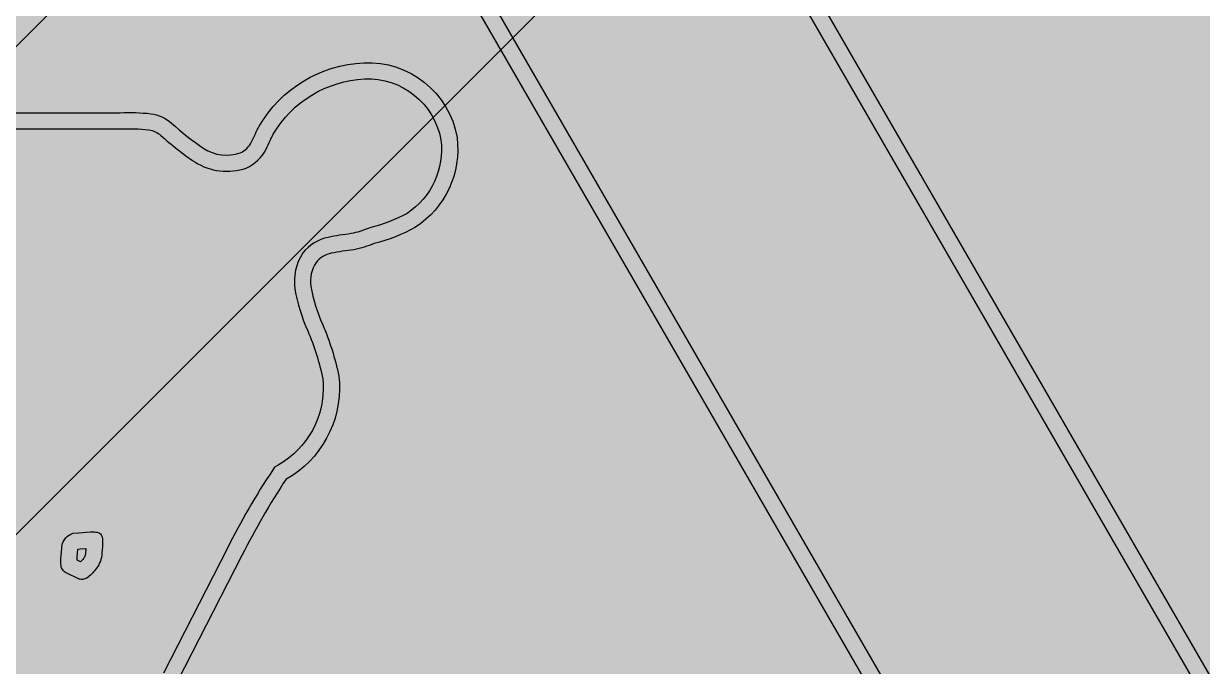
# Model space of a CAD drawing. Extents: x 3212 to 5812, y 90 to 1290.
# Drawn here: x 3803.7 to 4166, y 563.9 to 761.5 of the extents above; entities that cross this region are included whole.
import ezdxf

# ---------------------------------------------------------------- set-up
doc = ezdxf.new("R2010")
doc.units = 0
doc.header["$MEASUREMENT"] = 0

msp = doc.modelspace()

# ---------------------------------------------------------------- hatches: boundary and pattern name
at = {"true_color": 0x000000}
h = msp.add_hatch(color=18, dxfattribs=at)
h.paths.add_polyline_path([(3211.85, 89.9548), (3211.85, 1289.95), (4411.85, 1289.95), (4411.85, 89.9548)])
h.paths.add_polyline_path([(4306.85, 1259.95), (3241.85, 194.955), (3241.85, 1259.95)], flags=16)
h.paths.add_polyline_path([(3316.85, 119.955), (4381.85, 1184.95), (4381.85, 119.955)], flags=16)
h = msp.add_hatch(color=30)
h.paths.add_polyline_path([(4306.85, 1259.95), (3241.85, 194.955), (3241.85, 1259.95)])
edge = h.paths.add_edge_path(flags=16)
edge.add_line((3861.66, 1092.03), (4301.08, 330.9380000000001))
edge.add_arc((4272.390070055954, 314.4108067307924), 33.10982025852735, -89.9482069158019, 29.944632088824676, ccw=False)
edge.add_line((4272.42, 281.301), (3393.59, 281.304))
edge.add_arc((3393.619084765111, 314.4133187313515), 33.10933150605407, 150.0539060909309, 269.9496687360473, ccw=False)
edge.add_line((3364.93, 330.941), (3804.35, 1092.03))
edge.add_arc((3833.005, 1075.452231141558), 33.10485531344214, 30.050656878707116, 149.9493431212933, ccw=False)
edge = h.paths.add_edge_path(flags=0)
edge.add_line((4138.2, 377.991), (3527.81, 377.991))
edge.add_arc((3527.824019599777, 394.6942477401267), 16.70325362368744, 150.0588987444102, 269.95190972908085, ccw=False)
edge.add_line((3513.35, 403.031), (3818.55, 931.6519999999998))
edge.add_arc((3833.01, 923.2850410408057), 16.7062144791943, 30.054870356942274, 149.9451296430586, ccw=False)
edge.add_line((3847.47, 931.6519999999999), (4152.66, 403.032))
edge.add_arc((4138.186017156943, 394.6945594589117), 16.70356531155185, -89.95203670765142, 29.943210004038008, ccw=False)
edge = h.paths.add_edge_path(flags=0)
edge.add_arc((3908.450410050139, 722.9208182886517), 28.69244865817276, -56.898599616660476, 7.145788074728614, ccw=False)
edge.add_arc((3898.500566740102, 745.3331794605606), 53.04515751469505, 284.17444708934516, 298.87982113655573, ccw=False)
edge.add_arc((3897.27316185438, 729.503328602332), 38.33408253046848, 281.9644514432884, 291.76908441292727, ccw=False)
edge.add_arc((3915.756616366773, 603.3218349180484), 89.30393027981881, 96.77588497099073, 101.2855120359339)
edge.add_arc((3899.872557881551, 682.8661726205984), 8.189173115361058, 101.2138310838314, 140.2103969034426)
edge.add_arc((3902.544141663452, 682.3706243799636), 10.64245465184548, 147.383817942899, 188.9061365718858)
edge.add_arc((3939.264136987034, 688.8662055643528), 47.93094505403803, 189.7816870875476, 204.3878192572933)
edge.add_arc((3818.852301388128, 636.3715305006812), 83.43417293581766, 11.573852164772518, 23.07696755576808, ccw=False)
edge.add_arc((3878.679758577188, 650.1804058589634), 22.1053627254881, 3.2302165149727102, 7.618353566905114, ccw=False)
edge.add_arc((3868.489840980349, 649.5670314870557), 32.31367549359378, -60.58523456796621, 3.2979810255254165, ccw=False)
edge.add_arc((4075.027114460926, 495.480554004089), 228.5047936405725, 146.5546487008145, 153.3488538335605)
edge.add_line((3870.8, 597.9780000000001), (3851.05, 559.413))
edge.add_arc((3877.178837237691, 543.5599742438542), 30.5619790101816, 148.7537534568016, 167.9524002365003)
edge.add_arc((3859.048612919658, 548.0913092492195), 11.90289624019575, 171.0698439557528, 205.5532381687915)
edge.add_line((3848.31, 542.957), (3908.31, 476.223))
edge.add_arc((3973.752918611845, 545.1816259897214), 95.0687524627666, 226.498414843157, 229.9575796328224)
edge.add_arc((3907.369063907174, 466.1935022563816), 8.110412315469047, 15.354047592926804, 49.9292900397794, ccw=False)
edge.add_arc((3909.795997761048, 467.2119116027426), 5.510907435499656, -8.240934321550526, 11.822619785437723, ccw=False)
edge.add_arc((3924.166338703633, 465.4040992849403), 8.974253046556024, 173.487235505879, 278.4818107395544)
edge.add_arc((3924.560201094442, 467.3641114757604), 10.87592928994498, 274.904285436737, 328.7686683351981)
edge.add_arc((3949.05931161903, 452.5870503581481), 17.73474548307339, 136.8058456157768, 148.9853731894738, ccw=False)
edge.add_arc((3946.007419294743, 455.7753345844587), 13.32958451359714, 121.5137663014315, 137.8179321610022, ccw=False)
edge.add_arc((4050.573577809508, 287.408560992234), 211.5248677695222, 115.33199103092491, 121.822096598826, ccw=False)
edge.add_arc((3973.81638345813, 453.2481541108611), 28.8335735213991, 73.51152418028317, 118.4733022786586, ccw=False)
edge.add_arc((3958.786971985297, 380.2270438392024), 103.310616124946, 75.3589692550022, 77.0152559808817, ccw=False)
edge.add_arc((3968.945300853399, 418.7151285952169), 63.50473714529904, 37.25774843391707, 75.4493142073128, ccw=False)
edge.add_line((4019.49, 457.161), (4038.38, 443.062))
edge.add_arc((4034.183157851393, 437.4628233554783), 6.997446899897315, 35.77947218413078, 53.14674276209968, ccw=False)
edge.add_arc((3759.864390788708, 238.7192197964876), 345.744832554024, 33.456771351473606, 35.92037205696198, ccw=False)
edge.add_arc((4120.779987416412, 477.1651015430128), 86.82482966763499, 213.430599580951, 236.5647461987101)
edge.add_arc((4094.860980332235, 441.2378242505034), 42.60145983238603, 239.0319927886851, 265.3266105681339)
edge.add_arc((4090.276081041638, 385.5438285925946), 13.28096789719726, 60.5789922176034, 85.18876012009599, ccw=False)
edge.add_arc((4091.717545719012, 390.3616806243561), 8.449742788483226, -23.096556679909327, 53.023157315885214, ccw=False)
edge.add_arc((4095.28130783963, 389.0473297997866), 4.659872209478957, 286.31051978106285, 334.5789429495123, ccw=False)
edge.add_arc((4090.598199661108, 405.89006024423), 22.1412164190747, 280.0710031788569, 285.7010141996419, ccw=False)
edge.add_line((4094.47, 384.09), (4080.62, 384.102))
edge.add_line((4080.62, 384.102), (3612.29, 384.102))
edge.add_line((3612.29, 384.102), (3599.6, 384.074))
edge.add_arc((3601.451411361888, 392.6486998716126), 8.772297413970895, 233.39064804334322, 257.815987757, ccw=False)
edge.add_arc((3616.421418891848, 416.0696704971248), 36.55231345702109, 217.8525886424851, 236.4495228934768, ccw=False)
edge.add_line((3587.56, 393.64), (3587.63, 399.062))
edge.add_line((3587.63, 399.062), (3599.49, 399.134))
edge.add_line((3599.49, 399.134), (3697.53, 399.134))
edge.add_line((3697.53, 399.134), (3718.38, 510.096))
edge.add_line((3718.38, 510.096), (3717.55, 515.7))
edge.add_arc((4664.903653339132, 672.1343962195467), 960.1826205548472, 185.5855498316167, 189.3765116111532, ccw=False)
edge.add_arc((3688.146564806929, 571.6156806259166), 22.28224490488561, 18.47847029776563, 45.80347317171741)
edge.add_arc((3720.237493600303, 605.1119130707228), 24.10670008847997, 207.6305101367815, 226.6193588897021, ccw=False)
edge.add_arc((3716.000577901225, 600.9270545215239), 18.49445796532072, 176.5313916984136, 202.223738700718, ccw=False)
edge.add_arc((3968.719581452108, 598.1777398836118), 271.2071695823484, 171.927134766983, 179.1827557710457, ccw=False)
edge.add_arc((3643.296240384244, 644.4379699166277), 57.48783908450218, 351.825635491046, 357.5145793759052)
edge.add_arc((3541.911305497618, 648.5306109302501), 158.9551760552818, 357.6255209074164, 361.0458708218554)
edge.add_arc((3849.943661256066, 654.1152795448056), 149.1278035413895, 166.7596428218853, 181.0309874242568, ccw=False)
edge.add_arc((3707.868386015885, 687.630882589223), 3.154025758089936, 113.5142865618071, 168.2903334973772, ccw=False)
edge.add_line((3706.61, 690.523), (3799.3, 734.113))
edge.add_line((3799.3, 734.113), (3833.38, 734.11))
edge.add_arc((3836.218173858357, 675.0873575659745), 59.09084151325902, 83.56581693153282, 92.75301499558202, ccw=False)
edge.add_arc((3841.131660819892, 721.6969130169958), 12.22899874545147, 48.592771602849325, 81.96975886504401, ccw=False)
edge.add_arc((3906.732326983298, 794.0412410101594), 85.43067241500245, 227.6851133582045, 236.0888588125796)
edge.add_arc((3866.113485252008, 733.9898820160606), 12.93395642213239, 237.0045017099615, 288.745465592235)
edge.add_arc((3867.383869526471, 728.1796622160385), 7.055015515081773, 294.1476310049063, 334.4694058389175)
edge.add_arc((3772.97580298457, 775.4183087084992), 112.6208136549778, 333.4839974303134, 334.8979636976552)
edge.add_arc((3899.903722269176, 716.8987349182842), 27.15852609637819, 151.2636692537453, 156.7003853730494, ccw=False)
edge.add_arc((3910.139767331041, 710.1141049397471), 39.40923057965085, 92.74852437318498, 149.7692684808781, ccw=False)
edge.add_arc((3909.576986840304, 721.7607645167703), 27.7489826283262, 9.812771590971693, 92.74099252140672, ccw=False)
edge = h.paths.add_edge_path(flags=0)
edge.add_arc((3819.987264666057, 598.9298894951353), 2.808041865070567, 335.3785534698407, 350.9046489946431, ccw=False)
edge.add_arc((3818.953267696578, 599.4717237426073), 3.974247952433, 317.85564227134637, 334.4877658933347, ccw=False)
edge.add_arc((3813.953573927259, 602.9037467200149), 10.01700548489598, 316.66933657519814, 322.4943751535917, ccw=False)
edge.add_line((3821.24, 596.03), (3820.15, 596.55))
edge.add_arc((3828.926188514885, 596.1542366848529), 8.7851074808685, 171.8411624593943, 177.417988965686, ccw=False)
edge.add_line((3820.23, 597.401), (3820.43, 599.9540000000001))
edge.add_line((3820.43, 599.9540000000001), (3821.1, 600.021))
edge.add_line((3821.1, 600.021), (3822.88, 600.151))
edge.add_line((3822.88, 600.151), (3822.76, 598.486))
edge = h.paths.add_edge_path(flags=0)
edge.add_arc((3759.573464299029, 414.8451965872483), 10.00363358108974, 160.9094827320371, 180.3333226485059, ccw=False)
edge.add_line((3750.12, 418.117), (3773.99, 493.836))
edge.add_arc((3811.889271139351, 476.608836487996), 41.630876949247, 144.6351447992821, 155.5557669648196, ccw=False)
edge.add_arc((3769.438428138635, 506.380047552314), 10.22224241201944, 326.2710703702135, 365.1126806360539)
edge.add_arc((3652.541413383272, 496.607824085653), 127.5268498165077, 4.805412278272066, 7.028320264764646)
edge.add_arc((3783.610269491234, 512.3730982805938), 4.503152023832074, 169.6776508166451, 182.05016874687, ccw=False)
edge.add_arc((3750.222260747609, 516.960177814337), 29.2034314236778, 352.5625972642605, 387.3125444585937)
edge.add_arc((3783.096575543329, 533.8419682603578), 7.752519056640558, 195.3328534519518, 206.6885359345547, ccw=False)
edge.add_arc((3776.094656591658, 528.3376093248095), 3.486848694286501, 41.652328262018614, 97.82383268203381, ccw=False)
edge.add_arc((3754.728261500601, 510.2797783769982), 31.46099017624833, 26.228440289523974, 40.36348739136031, ccw=False)
edge.add_arc((3810.610964859648, 539.0501270233927), 31.40271818875502, 208.2553914064725, 221.495265282736)
edge.add_arc((3774.064933848164, 507.1256674018791), 17.12511804403544, -1.9632065750935794, 40.484417808021874, ccw=False)
edge.add_arc((3781.01856578858, 506.3543738974278), 10.16311133613986, -29.660886347618714, 1.0409094256165758, ccw=False)
edge.add_line((3789.85, 501.325), (3776.17, 480.547))
edge.add_arc((3800.185613854495, 464.7016426215276), 28.77194917380011, 146.5834121097806, 166.488368861187)
edge.add_arc((3753.961729053625, 475.7844211097944), 18.76200055396668, 334.8136687691813, 346.56117390735255, ccw=False)
edge.add_line((3770.94, 467.8), (3760.4, 445.41))
edge.add_arc((3850.759898282491, 409.5500253336623), 97.21547716640858, 158.3539914456387, 166.5518341245779)
edge.add_arc((3724.534691116467, 441.8475182002359), 33.12389738215491, 338.2477434713614, 342.9927143682368, ccw=False)
edge.add_arc((3777.434353488476, 422.2054099938791), 23.32801433193755, 161.5919116369092, 182.5807775314849)
edge.add_arc((3721.864413138502, 420.9838606915413), 32.2660407267419, -10.501520277835027, 0.30389864510789266, ccw=False)
edge.add_arc((3751.176301596809, 420.0806569013506), 5.531998572770117, 253.1201600565364, 295.86905010145176, ccw=False)
edge = h.paths.add_edge_path(flags=0)
edge.add_arc((4316.076294978952, -7.304185376932764), 613.9709403439606, 132.3033018810513, 136.6557910056899)
edge.add_arc((3917.110034770019, 372.647650135307), 63.08272461883713, 138.904425367376, 145.6476588248595)
edge.add_arc((3861.237263708938, 410.7078114167072), 4.522744219015407, 288.46858978379817, 326.9917163260312, ccw=False)
edge.add_arc((3861.433859409158, 411.8197631648316), 5.541397734259688, 269.1328950091962, 282.8896358567662, ccw=False)
edge.add_line((3861.35, 406.279), (3824.69, 406.279))
edge.add_arc((3824.305704662636, 419.3854054482567), 13.11203823516441, 264.76785086557487, 271.67949894842855, ccw=False)
edge.add_arc((3811.764480601656, 400.0800184739255), 12.95214590592463, 28.84159247260363, 50.17278782739892)
edge.add_arc((3826.694179874856, 418.7355297175362), 10.94764049707327, 198.951998084676, 232.69975838750122, ccw=False)
edge.add_arc((3824.131918100591, 416.443705414011), 7.893727830354757, 154.4520842637901, 189.212109338554, ccw=False)
edge.add_arc((3851.940217894886, 405.4367714550378), 37.7862889201804, 150.8489340994711, 157.58032902637, ccw=False)
edge.add_arc((3570.869108405694, 559.0922698358485), 282.544743797375, 331.4006001706806, 337.1703493384801)
edge.add_arc((3909.039314118573, 416.8134669649042), 84.33720502758554, 153.0364072346665, 157.2209634087849, ccw=False)
edge.add_arc((3989.059624145179, 376.0309627813301), 174.1506814617313, 150.0597412931725, 153.0146646674377, ccw=False)
edge.add_line((3838.15, 462.949), (3858.38, 498.047))
edge.add_arc((3799.254243740727, 401.8562872483606), 112.9092922345162, 23.447574221510706, 58.422113975540526, ccw=False)
h.paths.add_polyline_path([(3316.85, 119.955), (4381.85, 1184.95), (4381.85, 119.955)])
h = msp.add_hatch(color=18, dxfattribs=at)
edge = h.paths.add_edge_path()
edge.add_line((3861.66, 1092.03), (4301.08, 330.9380000000001))
edge.add_arc((4272.390070055954, 314.4108067307924), 33.10982025852735, -89.9482069158019, 29.944632088824676, ccw=False)
edge.add_line((4272.42, 281.301), (3393.59, 281.304))
edge.add_arc((3393.619084765111, 314.4133187313515), 33.10933150605407, 150.0539060909309, 269.9496687360473, ccw=False)
edge.add_line((3364.93, 330.941), (3804.35, 1092.03))
edge.add_arc((3833.005, 1075.452231141558), 33.10485531344214, 30.050656878707116, 149.9493431212933, ccw=False)
edge = h.paths.add_edge_path(flags=16)
edge.add_line((3857.33, 1089.53), (4296.75, 328.4380000000001))
edge.add_arc((4272.394811873154, 314.4081424549958), 28.10715374112373, -89.94865458208369, 29.944184422543117, ccw=False)
edge.add_line((4272.42, 286.301), (3393.59, 286.304))
edge.add_arc((3393.615338497528, 314.4122281833141), 28.10823960415713, 150.0525874050956, 269.94835005021173, ccw=False)
edge.add_line((3369.26, 328.444), (3808.68, 1089.53))
edge.add_arc((3833.005, 1075.457264788637), 28.1024465363631, 30.0506568787074, 149.9493431212931, ccw=False)
h = msp.add_hatch(color=254)
edge = h.paths.add_edge_path()
edge.add_line((3857.33, 1089.53), (4296.75, 328.4380000000001))
edge.add_arc((4272.394811873154, 314.4081424549958), 28.10715374112373, -89.94865458208369, 29.944184422543117, ccw=False)
edge.add_line((4272.42, 286.301), (3393.59, 286.304))
edge.add_arc((3393.615338497528, 314.4122281833141), 28.10823960415713, 150.0525874050956, 269.94835005021173, ccw=False)
edge.add_line((3369.26, 328.444), (3808.68, 1089.53))
edge.add_arc((3833.005, 1075.457264788637), 28.1024465363631, 30.0506568787074, 149.9493431212931, ccw=False)
edge = h.paths.add_edge_path(flags=16)
edge.add_line((4138.2, 372.991), (3527.81, 372.991))
edge.add_arc((3527.827596713193, 394.6949076789061), 21.70391481228205, 150.0605357593888, 269.9535467440589, ccw=False)
edge.add_line((3509.02, 405.527), (3814.22, 934.152))
edge.add_arc((3833.006157255734, 923.2844755153204), 21.70305952768625, 30.06097051976309, 149.9512298058793, ccw=False)
edge.add_line((3851.79, 934.1560000000001), (4156.99, 405.532))
edge.add_arc((4138.181380508129, 394.6971630174931), 21.70617100336842, -89.95085183694857, 29.94439487473619, ccw=False)
edge = h.paths.add_edge_path(flags=0)
edge.add_arc((3908.448851355787, 722.9178516545235), 23.69128173795823, -56.45632934749102, 6.870652637851322, ccw=False)
edge.add_arc((3898.263054227054, 745.9282344654333), 48.68173980230937, 284.08464135569756, 298.5643394678013, ccw=False)
edge.add_line((3910.11, 698.71), (3909.64, 698.547))
edge.add_arc((3897.270088809784, 729.4948521670169), 33.32843015512978, 282.3526901640087, 291.7866773656559, ccw=False)
edge.add_arc((3915.739998783222, 603.2260142194922), 94.39561351741709, 96.89976043723352, 101.265056264455)
edge.add_arc((3900.192157381898, 682.3836907320573), 13.72743368406336, 102.162468186829, 141.1590340064412)
edge.add_arc((3902.931134679398, 682.2810151689754), 16.0091866899022, 147.030903947311, 188.5532225762974)
edge.add_arc((3939.373463011489, 688.924311006254), 53.04670700760867, 189.7948018917746, 204.3353556323239)
edge.add_arc((3818.860188637297, 636.396008387171), 78.42520140173782, 11.685345235222087, 23.02049746795859, ccw=False)
edge.add_arc((3878.674000940151, 650.2220279564538), 17.11021370390177, 3.048598205841813, 6.908112472811808, ccw=False)
edge.add_arc((3868.498268490008, 649.5604899997394), 27.30698900654933, -60.58403578167378, 3.2991798118168276, ccw=False)
edge.add_line((3881.91, 625.774), (3880.86, 625.182))
edge.add_line((3880.86, 625.182), (3880.19, 624.175))
edge.add_arc((4075.028191621391, 495.4531082962133), 233.5192632698535, 146.5488369178346, 153.3430420505806)
edge.add_line((3866.33, 600.221), (3846.68, 561.8480000000001))
edge.add_arc((3877.680132569521, 543.3802458424295), 36.08415390378888, 149.2164126599356, 168.1112766431535)
edge.add_arc((3859.229874567335, 548.1249659988982), 17.07296911159158, 170.9380424697967, 205.4214366828353)
edge.add_line((3843.81, 540.7959999999999), (3844.12, 540.148))
edge.add_line((3844.12, 540.148), (3904.8, 472.664))
edge.add_arc((3974.84213914718, 546.2900737787362), 101.6203719555522, 226.4289991153679, 229.8881639050333)
edge.add_arc((3907.075667989548, 466.1443068139455), 3.340307407979255, 15.785622833028413, 46.617738489516285, ccw=False)
edge.add_arc((3924.194598844214, 465.433411680977), 13.99860476410579, 173.3562054585227, 277.6990975605635)
edge.add_arc((3924.563342569398, 467.3697208674371), 15.88035491032026, 275.4441570877597, 328.7524586604376)
edge.add_arc((3949.356003307075, 452.3656099566896), 13.09896043213108, 136.7187335106711, 148.898261084368, ccw=False)
edge.add_arc((3946.082346191275, 455.7245042232163), 8.41535469173893, 121.78258787638109, 138.086753735952, ccw=False)
edge.add_arc((4051.409749809582, 285.878055309044), 208.269496323546, 115.31343300999299, 121.80353857789419, ccw=False)
edge.add_arc((3973.863084855501, 452.8571818139969), 24.20134433239281, 73.41760690764971, 118.37938500602499, ccw=False)
edge.add_arc((3957.784105500166, 376.4242589029416), 102.2449907920186, 75.35189360071138, 77.00818032659078, ccw=False)
edge.add_arc((3968.940851420443, 418.7120093474857), 58.51045945976635, 37.25856426783088, 75.45013004122649, ccw=False)
edge.add_line((4015.51, 454.135), (4015.93, 453.574))
edge.add_line((4015.93, 453.574), (4035.6, 438.839))
edge.add_arc((3754.714257076162, 234.1239523713969), 347.570210609968, 33.62170008518399, 36.08530079067231, ccw=False)
edge.add_arc((4121.009963098747, 477.4272240603265), 92.1674466134127, 213.4855398806605, 236.6196864984196)
edge.add_arc((4094.915753302255, 441.3973929810521), 47.76481939229675, 238.9789326193858, 265.2735503988346)
edge.add_arc((4090.284146655171, 385.5664789718992), 8.257891388690387, 63.10236004186538, 85.16622435258631, ccw=False)
edge.add_arc((4091.712739538546, 390.3680796803814), 3.448479578263876, -17.588901979109608, 48.00498036038181, ccw=False)
edge.add_arc((4090.582679369686, 405.8068162301448), 17.06253278862201, 281.55345846208814, 285.00421414265634, ccw=False)
edge.add_line((4094, 389.09), (4080.62, 389.102))
edge.add_line((4080.62, 389.102), (3612.29, 389.102))
edge.add_line((3612.29, 389.102), (3600.24, 389.075))
edge.add_arc((3601.698195216779, 393.1195800679618), 4.299414055007134, 232.3170553232396, 250.1742107677006, ccw=False)
edge.add_arc((3616.732595514655, 416.4250118915465), 32.02007463316236, 224.1818654119124, 236.52245944022638, ccw=False)
edge.add_line((3593.77, 394.109), (3599.51, 394.134))
edge.add_line((3599.51, 394.134), (3701.68, 394.134))
edge.add_line((3701.68, 394.134), (3723.45, 509.998))
edge.add_line((3723.45, 509.998), (3722.49, 516.494))
edge.add_arc((4669.455838308695, 672.7643135155294), 959.7732595826641, 185.5796573001811, 189.3706190797176, ccw=False)
edge.add_line((3714.23, 579.446), (3714.02, 580.264))
edge.add_arc((3688.142700744756, 571.6099462667486), 27.28602687756924, 18.49129901214265, 45.81630188609451)
edge.add_arc((3720.402182862539, 605.1978379426716), 19.28572797639687, 208.3529936056277, 226.6359714962854, ccw=False)
edge.add_arc((3716.34351119854, 600.9961679717386), 13.83229141447076, 176.303310964202, 201.0005238179606, ccw=False)
edge.add_arc((3969.409495172666, 598.0631874041588), 266.8969026517669, 171.9232637315389, 179.1788847356016, ccw=False)
edge.add_arc((3643.310107046704, 644.2843644402077), 62.46189958496293, 351.9728136823887, 357.6617575672478)
edge.add_arc((3541.899113059944, 648.6385755602762), 163.9662420963288, 357.5872755887373, 361.0076255031761)
edge.add_arc((3849.941535157192, 654.0967153592809), 144.1245350169111, 167.0724835763947, 181.0236159393321, ccw=False)
edge.add_line((3709.47, 686.34), (3800.42, 729.113))
edge.add_line((3800.42, 729.113), (3833.56, 729.113))
edge.add_arc((3836.203564569016, 674.730802907493), 54.44641213375632, 83.67692357136912, 92.78300555893668, ccw=False)
edge.add_arc((3841.132710882968, 721.6874584261456), 7.237666994545728, 48.90602973297541, 81.52005956809091, ccw=False)
edge.add_arc((3906.945043430286, 794.2790904338885), 90.74749164688954, 227.716348441468, 236.0915759276746)
edge.add_arc((3866.148493715333, 734.3715045655713), 18.27456351438522, 237.4643874901976, 289.2053513724715)
edge.add_arc((3867.213567968696, 728.3634839887234), 12.28894136420432, 293.7352369291325, 333.8008082655888)
edge.add_arc((3769.031662672067, 777.3094809704633), 121.9947494150995, 333.532695074535, 334.9262510591361)
edge.add_arc((3900.524042404148, 716.6543556208841), 22.82440322795606, 151.6347937724289, 156.8978608357415, ccw=False)
edge.add_arc((3910.137170186709, 710.1085822056416), 34.4138601195088, 92.743428703902, 149.648549054749, ccw=False)
edge.add_arc((3909.576529078651, 721.7629809015392), 22.74598455273326, 10.100333271181626, 92.73794389965929, ccw=False)
edge = h.paths.add_edge_path(flags=0)
edge.add_arc((4314.91029622706, -6.132000504315613), 607.3198759106922, 131.9649689086037, 136.6490487073691)
edge.add_arc((3916.19548716592, 373.3269175230751), 56.94747606916986, 138.8876869436064, 145.63092040109)
edge.add_arc((3861.267934169495, 410.6605910503014), 9.468341014339575, 286.83422680572244, 326.79222025274464, ccw=False)
edge.add_arc((3861.446658443829, 411.7365019409525), 10.45753037482038, 269.1964464812252, 284.1888786185047, ccw=False)
edge.add_line((3861.3, 401.28), (3824.79, 401.28))
edge.add_arc((3824.297333783239, 419.0750957840585), 17.80191433427755, 259.260322949062, 271.585857504276, ccw=False)
edge.add_arc((3821.440497267747, 404.0155076225997), 2.47374716515605, 217.9564179287919, 259.2715950614902, ccw=False)
edge.add_arc((3826.559906135331, 407.018432589573), 8.3936918587701, 203.6299946954535, 212.6174760711179, ccw=False)
edge.add_arc((3812.068624569076, 400.3272302611242), 7.5714004416535, 26.06473217321545, 49.85588752546875)
edge.add_arc((3826.57381264959, 418.6487442882221), 15.80229463707565, 197.3438252574954, 232.48178466089252, ccw=False)
edge.add_arc((3823.896105876081, 416.4650350147522), 12.66085972492825, 154.9088169780289, 191.5132338730928, ccw=False)
edge.add_arc((3851.291087244748, 405.8623657584314), 42.01520203676713, 150.926286584379, 157.657681511278, ccw=False)
edge.add_arc((3571.32025592419, 558.8979939233175), 277.0527667109279, 331.4009209115583, 337.1706700793579)
edge.add_arc((3909.053103681374, 416.7276888623456), 89.38395650178899, 152.9878814049215, 157.1724375790398, ccw=False)
edge.add_arc((3989.070164320094, 376.0881860368836), 179.129652591867, 150.0764282056361, 153.0313515799013, ccw=False)
edge.add_line((3833.82, 465.446), (3856.56, 504.903))
edge.add_arc((3799.253456551776, 401.8581976930757), 117.9078928844728, 21.694111792071624, 60.92015046998972, ccw=False)
edge = h.paths.add_edge_path(flags=0)
edge.add_arc((3800.186371985239, 464.7382638752974), 23.75674543532503, 146.6574542188087, 166.5624109702149)
edge.add_arc((3753.976521219104, 475.7898803045433), 23.75629113987465, 334.7894881726801, 346.53699331085147, ccw=False)
edge.add_line((3775.47, 465.671), (3765.02, 443.4930000000001))
edge.add_arc((3850.241815565209, 409.7039506569425), 91.67582944123275, 158.3724877577891, 166.6588638633808)
edge.add_arc((3726.653645592037, 441.1867588968506), 35.90410324488439, 338.28568696891153, 343.2811106120575, ccw=False)
edge.add_arc((3777.133116255099, 422.2664079365496), 18.02698755686512, 161.779474938316, 182.9489135307412)
edge.add_arc((3723.200411255237, 420.4408772137078), 35.94081206521425, -9.483727471540817, 1.4319098323337016, ccw=False)
edge.add_arc((3752.895767838888, 415.4697035677468), 5.832240138891695, 301.4642322433365, 350.61844776252997, ccw=False)
edge.add_arc((3751.420268002839, 419.8028105719321), 10.34714042473249, 243.9730111210156, 295.90050818087013, ccw=False)
edge.add_arc((3748.758112814156, 414.2315071773199), 4.173028095438048, 184.8457068788455, 243.25246968320198, ccw=False)
edge.add_arc((3759.479198113796, 414.8554794976391), 14.91120547504176, 161.004442339445, 183.7547748886248, ccw=False)
edge.add_line((3745.38, 419.709), (3769.31, 495.616))
edge.add_arc((3811.484164168952, 476.8788264846112), 46.14912561138646, 144.7432683978402, 156.0453386534952, ccw=False)
edge.add_arc((3769.513050401113, 506.3687737761567), 5.148285927007209, 326.3765359589312, 365.2181462247749)
edge.add_arc((3651.809542218946, 496.3235811871905), 123.2795738710867, 4.892189941872826, 7.18894042392133)
edge.add_arc((3782.963330117957, 512.3770735411546), 8.865464209735007, 170.0954392835142, 184.0495628314592, ccw=False)
edge.add_arc((3750.354660356542, 516.9866310750305), 24.07377809899197, 352.6383155797658, 387.3882627740989)
edge.add_arc((3783.196673678579, 533.8741261614938), 12.85601186295609, 187.4778837264356, 206.8831106740505, ccw=False)
edge.add_arc((3774.153793709204, 532.7773492181806), 3.748368479971054, 136.3851675354544, 188.8448886538913, ccw=False)
edge.add_arc((3774.279494944337, 532.234047111197), 4.225290252664998, 104.10210854440979, 132.2234432463164, ccw=False)
edge.add_arc((3776.098523552555, 528.3384259958679), 8.485947901619337, 41.235630814787214, 109.61361100145459, ccw=False)
edge.add_arc((3755.090002625166, 510.5507419127637), 36.01243099174733, 26.280812404743415, 40.48547065950328, ccw=False)
edge.add_arc((3810.364757673236, 538.885759755218), 26.11140042375012, 208.3265514274522, 221.6373253225051)
edge.add_arc((3774.242320996866, 507.1883371694399), 21.94764513327664, -1.72672579885392, 40.82628102160578, ccw=False)
edge.add_arc((3781.1706564835, 506.3150980497982), 15.01083925810894, -30.533324423704585, 0.8088482254084965, ccw=False)
edge.add_line((3794.1, 498.689), (3780.34, 477.796))
h = msp.add_hatch(color=18, dxfattribs=at)
edge = h.paths.add_edge_path()
edge.add_line((4138.2, 372.991), (3527.81, 372.991))
edge.add_arc((3527.827596713193, 394.6949076789061), 21.70391481228205, 150.0605357593888, 269.9535467440589, ccw=False)
edge.add_line((3509.02, 405.527), (3814.22, 934.152))
edge.add_arc((3833.006157255734, 923.2844755153204), 21.70305952768625, 30.06097051976309, 149.9512298058793, ccw=False)
edge.add_line((3851.79, 934.1560000000001), (4156.99, 405.532))
edge.add_arc((4138.181380508129, 394.6971630174931), 21.70617100336842, -89.95085183694857, 29.94439487473619, ccw=False)
edge = h.paths.add_edge_path(flags=16)
edge.add_line((4138.2, 377.991), (3527.81, 377.991))
edge.add_arc((3527.824019599777, 394.6942477401267), 16.70325362368744, 150.0588987444102, 269.95190972908085, ccw=False)
edge.add_line((3513.35, 403.031), (3818.55, 931.6519999999998))
edge.add_arc((3833.01, 923.2850410408057), 16.7062144791943, 30.054870356942274, 149.9451296430586, ccw=False)
edge.add_line((3847.47, 931.6519999999999), (4152.66, 403.032))
edge.add_arc((4138.186017156943, 394.6945594589117), 16.70356531155185, -89.95203670765142, 29.943210004038008, ccw=False)
h = msp.add_hatch(color=18, dxfattribs=at)
edge = h.paths.add_edge_path()
edge.add_arc((3908.450410050139, 722.9208182886517), 28.69244865817276, -56.898599616660476, 7.145788074728614, ccw=False)
edge.add_arc((3898.500566740102, 745.3331794605606), 53.04515751469505, 284.17444708934516, 298.87982113655573, ccw=False)
edge.add_arc((3897.27316185438, 729.503328602332), 38.33408253046848, 281.9644514432884, 291.76908441292727, ccw=False)
edge.add_arc((3915.756616366773, 603.3218349180484), 89.30393027981881, 96.77588497099073, 101.2855120359339)
edge.add_arc((3899.872557881551, 682.8661726205984), 8.189173115361058, 101.2138310838314, 140.2103969034426)
edge.add_arc((3902.544141663452, 682.3706243799636), 10.64245465184548, 147.383817942899, 188.9061365718858)
edge.add_arc((3939.264136987034, 688.8662055643528), 47.93094505403803, 189.7816870875476, 204.3878192572933)
edge.add_arc((3818.852301388128, 636.3715305006812), 83.43417293581766, 11.573852164772518, 23.07696755576808, ccw=False)
edge.add_arc((3878.679758577188, 650.1804058589634), 22.1053627254881, 3.2302165149727102, 7.618353566905114, ccw=False)
edge.add_arc((3868.489840980349, 649.5670314870557), 32.31367549359378, -60.58523456796621, 3.2979810255254165, ccw=False)
edge.add_arc((4075.027114460926, 495.480554004089), 228.5047936405725, 146.5546487008145, 153.3488538335605)
edge.add_line((3870.8, 597.9780000000001), (3851.05, 559.413))
edge.add_arc((3877.178837237691, 543.5599742438542), 30.5619790101816, 148.7537534568016, 167.9524002365003)
edge.add_arc((3859.048612919658, 548.0913092492195), 11.90289624019575, 171.0698439557528, 205.5532381687915)
edge.add_line((3848.31, 542.957), (3908.31, 476.223))
edge.add_arc((3973.752918611845, 545.1816259897214), 95.0687524627666, 226.498414843157, 229.9575796328224)
edge.add_arc((3907.369063907174, 466.1935022563816), 8.110412315469047, 15.354047592926804, 49.9292900397794, ccw=False)
edge.add_arc((3909.795997761048, 467.2119116027426), 5.510907435499656, -8.240934321550526, 11.822619785437723, ccw=False)
edge.add_arc((3924.166338703633, 465.4040992849403), 8.974253046556024, 173.487235505879, 278.4818107395544)
edge.add_arc((3924.560201094442, 467.3641114757604), 10.87592928994498, 274.904285436737, 328.7686683351981)
edge.add_arc((3949.05931161903, 452.5870503581481), 17.73474548307339, 136.8058456157768, 148.9853731894738, ccw=False)
edge.add_arc((3946.007419294743, 455.7753345844587), 13.32958451359714, 121.5137663014315, 137.8179321610022, ccw=False)
edge.add_arc((4050.573577809508, 287.408560992234), 211.5248677695222, 115.33199103092491, 121.822096598826, ccw=False)
edge.add_arc((3973.81638345813, 453.2481541108611), 28.8335735213991, 73.51152418028317, 118.4733022786586, ccw=False)
edge.add_arc((3958.786971985297, 380.2270438392024), 103.310616124946, 75.3589692550022, 77.0152559808817, ccw=False)
edge.add_arc((3968.945300853399, 418.7151285952169), 63.50473714529904, 37.25774843391707, 75.4493142073128, ccw=False)
edge.add_line((4019.49, 457.161), (4038.38, 443.062))
edge.add_arc((4034.183157851393, 437.4628233554783), 6.997446899897315, 35.77947218413078, 53.14674276209968, ccw=False)
edge.add_arc((3759.864390788708, 238.7192197964876), 345.744832554024, 33.456771351473606, 35.92037205696198, ccw=False)
edge.add_arc((4120.779987416412, 477.1651015430128), 86.82482966763499, 213.430599580951, 236.5647461987101)
edge.add_arc((4094.860980332235, 441.2378242505034), 42.60145983238603, 239.0319927886851, 265.3266105681339)
edge.add_arc((4090.276081041638, 385.5438285925946), 13.28096789719726, 60.5789922176034, 85.18876012009599, ccw=False)
edge.add_arc((4091.717545719012, 390.3616806243561), 8.449742788483226, -23.096556679909327, 53.023157315885214, ccw=False)
edge.add_arc((4095.28130783963, 389.0473297997866), 4.659872209478957, 286.31051978106285, 334.5789429495123, ccw=False)
edge.add_arc((4090.598199661108, 405.89006024423), 22.1412164190747, 280.0710031788569, 285.7010141996419, ccw=False)
edge.add_line((4094.47, 384.09), (4080.62, 384.102))
edge.add_line((4080.62, 384.102), (3612.29, 384.102))
edge.add_line((3612.29, 384.102), (3599.6, 384.074))
edge.add_arc((3601.451411361888, 392.6486998716126), 8.772297413970895, 233.39064804334322, 257.815987757, ccw=False)
edge.add_arc((3616.421418891848, 416.0696704971248), 36.55231345702109, 217.8525886424851, 236.4495228934768, ccw=False)
edge.add_line((3587.56, 393.64), (3587.63, 399.062))
edge.add_line((3587.63, 399.062), (3599.49, 399.134))
edge.add_line((3599.49, 399.134), (3697.53, 399.134))
edge.add_line((3697.53, 399.134), (3718.38, 510.096))
edge.add_line((3718.38, 510.096), (3717.55, 515.7))
edge.add_arc((4664.903653339132, 672.1343962195467), 960.1826205548472, 185.5855498316167, 189.3765116111532, ccw=False)
edge.add_arc((3688.146564806929, 571.6156806259166), 22.28224490488561, 18.47847029776563, 45.80347317171741)
edge.add_arc((3720.237493600303, 605.1119130707228), 24.10670008847997, 207.6305101367815, 226.6193588897021, ccw=False)
edge.add_arc((3716.000577901225, 600.9270545215239), 18.49445796532072, 176.5313916984136, 202.223738700718, ccw=False)
edge.add_arc((3968.719581452108, 598.1777398836118), 271.2071695823484, 171.927134766983, 179.1827557710457, ccw=False)
edge.add_arc((3643.296240384244, 644.4379699166277), 57.48783908450218, 351.825635491046, 357.5145793759052)
edge.add_arc((3541.911305497618, 648.5306109302501), 158.9551760552818, 357.6255209074164, 361.0458708218554)
edge.add_arc((3849.943661256066, 654.1152795448056), 149.1278035413895, 166.7596428218853, 181.0309874242568, ccw=False)
edge.add_arc((3707.868386015885, 687.630882589223), 3.154025758089936, 113.5142865618071, 168.2903334973772, ccw=False)
edge.add_line((3706.61, 690.523), (3799.3, 734.113))
edge.add_line((3799.3, 734.113), (3833.38, 734.11))
edge.add_arc((3836.218173858357, 675.0873575659745), 59.09084151325902, 83.56581693153282, 92.75301499558202, ccw=False)
edge.add_arc((3841.131660819892, 721.6969130169958), 12.22899874545147, 48.592771602849325, 81.96975886504401, ccw=False)
edge.add_arc((3906.732326983298, 794.0412410101594), 85.43067241500245, 227.6851133582045, 236.0888588125796)
edge.add_arc((3866.113485252008, 733.9898820160606), 12.93395642213239, 237.0045017099615, 288.745465592235)
edge.add_arc((3867.383869526471, 728.1796622160385), 7.055015515081773, 294.1476310049063, 334.4694058389175)
edge.add_arc((3772.97580298457, 775.4183087084992), 112.6208136549778, 333.4839974303134, 334.8979636976552)
edge.add_arc((3899.903722269176, 716.8987349182842), 27.15852609637819, 151.2636692537453, 156.7003853730494, ccw=False)
edge.add_arc((3910.139767331041, 710.1141049397471), 39.40923057965085, 92.74852437318498, 149.7692684808781, ccw=False)
edge.add_arc((3909.576986840304, 721.7607645167703), 27.7489826283262, 9.812771590971693, 92.74099252140672, ccw=False)
edge = h.paths.add_edge_path(flags=16)
edge.add_arc((3908.448851355787, 722.9178516545235), 23.69128173795823, -56.45632934749102, 6.870652637851322, ccw=False)
edge.add_arc((3898.263054227054, 745.9282344654333), 48.68173980230937, 284.08464135569756, 298.5643394678013, ccw=False)
edge.add_line((3910.11, 698.71), (3909.64, 698.547))
edge.add_arc((3897.270088809784, 729.4948521670169), 33.32843015512978, 282.3526901640087, 291.7866773656559, ccw=False)
edge.add_arc((3915.739998783222, 603.2260142194922), 94.39561351741709, 96.89976043723352, 101.265056264455)
edge.add_arc((3900.192157381898, 682.3836907320573), 13.72743368406336, 102.162468186829, 141.1590340064412)
edge.add_arc((3902.931134679398, 682.2810151689754), 16.0091866899022, 147.030903947311, 188.5532225762974)
edge.add_arc((3939.373463011489, 688.924311006254), 53.04670700760867, 189.7948018917746, 204.3353556323239)
edge.add_arc((3818.860188637297, 636.396008387171), 78.42520140173782, 11.685345235222087, 23.02049746795859, ccw=False)
edge.add_arc((3878.674000940151, 650.2220279564538), 17.11021370390177, 3.048598205841813, 6.908112472811808, ccw=False)
edge.add_arc((3868.498268490008, 649.5604899997394), 27.30698900654933, -60.58403578167378, 3.2991798118168276, ccw=False)
edge.add_line((3881.91, 625.774), (3880.86, 625.182))
edge.add_line((3880.86, 625.182), (3880.19, 624.175))
edge.add_arc((4075.028191621391, 495.4531082962133), 233.5192632698535, 146.5488369178346, 153.3430420505806)
edge.add_line((3866.33, 600.221), (3846.68, 561.8480000000001))
edge.add_arc((3877.680132569521, 543.3802458424295), 36.08415390378888, 149.2164126599356, 168.1112766431535)
edge.add_arc((3859.229874567335, 548.1249659988982), 17.07296911159158, 170.9380424697967, 205.4214366828353)
edge.add_line((3843.81, 540.7959999999999), (3844.12, 540.148))
edge.add_line((3844.12, 540.148), (3904.8, 472.664))
edge.add_arc((3974.84213914718, 546.2900737787362), 101.6203719555522, 226.4289991153679, 229.8881639050333)
edge.add_arc((3907.075667989548, 466.1443068139455), 3.340307407979255, 15.785622833028413, 46.617738489516285, ccw=False)
edge.add_arc((3924.194598844214, 465.433411680977), 13.99860476410579, 173.3562054585227, 277.6990975605635)
edge.add_arc((3924.563342569398, 467.3697208674371), 15.88035491032026, 275.4441570877597, 328.7524586604376)
edge.add_arc((3949.356003307075, 452.3656099566896), 13.09896043213108, 136.7187335106711, 148.898261084368, ccw=False)
edge.add_arc((3946.082346191275, 455.7245042232163), 8.41535469173893, 121.78258787638109, 138.086753735952, ccw=False)
edge.add_arc((4051.409749809582, 285.878055309044), 208.269496323546, 115.31343300999299, 121.80353857789419, ccw=False)
edge.add_arc((3973.863084855501, 452.8571818139969), 24.20134433239281, 73.41760690764971, 118.37938500602499, ccw=False)
edge.add_arc((3957.784105500166, 376.4242589029416), 102.2449907920186, 75.35189360071138, 77.00818032659078, ccw=False)
edge.add_arc((3968.940851420443, 418.7120093474857), 58.51045945976635, 37.25856426783088, 75.45013004122649, ccw=False)
edge.add_line((4015.51, 454.135), (4015.93, 453.574))
edge.add_line((4015.93, 453.574), (4035.6, 438.839))
edge.add_arc((3754.714257076162, 234.1239523713969), 347.570210609968, 33.62170008518399, 36.08530079067231, ccw=False)
edge.add_arc((4121.009963098747, 477.4272240603265), 92.1674466134127, 213.4855398806605, 236.6196864984196)
edge.add_arc((4094.915753302255, 441.3973929810521), 47.76481939229675, 238.9789326193858, 265.2735503988346)
edge.add_arc((4090.284146655171, 385.5664789718992), 8.257891388690387, 63.10236004186538, 85.16622435258631, ccw=False)
edge.add_arc((4091.712739538546, 390.3680796803814), 3.448479578263876, -17.588901979109608, 48.00498036038181, ccw=False)
edge.add_arc((4090.582679369686, 405.8068162301448), 17.06253278862201, 281.55345846208814, 285.00421414265634, ccw=False)
edge.add_line((4094, 389.09), (4080.62, 389.102))
edge.add_line((4080.62, 389.102), (3612.29, 389.102))
edge.add_line((3612.29, 389.102), (3600.24, 389.075))
edge.add_arc((3601.698195216779, 393.1195800679618), 4.299414055007134, 232.3170553232396, 250.1742107677006, ccw=False)
edge.add_arc((3616.732595514655, 416.4250118915465), 32.02007463316236, 224.1818654119124, 236.52245944022638, ccw=False)
edge.add_line((3593.77, 394.109), (3599.51, 394.134))
edge.add_line((3599.51, 394.134), (3701.68, 394.134))
edge.add_line((3701.68, 394.134), (3723.45, 509.998))
edge.add_line((3723.45, 509.998), (3722.49, 516.494))
edge.add_arc((4669.455838308695, 672.7643135155294), 959.7732595826641, 185.5796573001811, 189.3706190797176, ccw=False)
edge.add_line((3714.23, 579.446), (3714.02, 580.264))
edge.add_arc((3688.142700744756, 571.6099462667486), 27.28602687756924, 18.49129901214265, 45.81630188609451)
edge.add_arc((3720.402182862539, 605.1978379426716), 19.28572797639687, 208.3529936056277, 226.6359714962854, ccw=False)
edge.add_arc((3716.34351119854, 600.9961679717386), 13.83229141447076, 176.303310964202, 201.0005238179606, ccw=False)
edge.add_arc((3969.409495172666, 598.0631874041588), 266.8969026517669, 171.9232637315389, 179.1788847356016, ccw=False)
edge.add_arc((3643.310107046704, 644.2843644402077), 62.46189958496293, 351.9728136823887, 357.6617575672478)
edge.add_arc((3541.899113059944, 648.6385755602762), 163.9662420963288, 357.5872755887373, 361.0076255031761)
edge.add_arc((3849.941535157192, 654.0967153592809), 144.1245350169111, 167.0724835763947, 181.0236159393321, ccw=False)
edge.add_line((3709.47, 686.34), (3800.42, 729.113))
edge.add_line((3800.42, 729.113), (3833.56, 729.113))
edge.add_arc((3836.203564569016, 674.730802907493), 54.44641213375632, 83.67692357136912, 92.78300555893668, ccw=False)
edge.add_arc((3841.132710882968, 721.6874584261456), 7.237666994545728, 48.90602973297541, 81.52005956809091, ccw=False)
edge.add_arc((3906.945043430286, 794.2790904338885), 90.74749164688954, 227.716348441468, 236.0915759276746)
edge.add_arc((3866.148493715333, 734.3715045655713), 18.27456351438522, 237.4643874901976, 289.2053513724715)
edge.add_arc((3867.213567968696, 728.3634839887234), 12.28894136420432, 293.7352369291325, 333.8008082655888)
edge.add_arc((3769.031662672067, 777.3094809704633), 121.9947494150995, 333.532695074535, 334.9262510591361)
edge.add_arc((3900.524042404148, 716.6543556208841), 22.82440322795606, 151.6347937724289, 156.8978608357415, ccw=False)
edge.add_arc((3910.137170186709, 710.1085822056416), 34.4138601195088, 92.743428703902, 149.648549054749, ccw=False)
edge.add_arc((3909.576529078651, 721.7629809015392), 22.74598455273326, 10.100333271181626, 92.73794389965929, ccw=False)
edge = h.paths.add_edge_path(flags=0)
edge.add_arc((4314.91029622706, -6.132000504315613), 607.3198759106922, 131.9649689086037, 136.6490487073691)
edge.add_arc((3916.19548716592, 373.3269175230751), 56.94747606916986, 138.8876869436064, 145.63092040109)
edge.add_arc((3861.267934169495, 410.6605910503014), 9.468341014339575, 286.83422680572244, 326.79222025274464, ccw=False)
edge.add_arc((3861.446658443829, 411.7365019409525), 10.45753037482038, 269.1964464812252, 284.1888786185047, ccw=False)
edge.add_line((3861.3, 401.28), (3824.79, 401.28))
edge.add_arc((3824.297333783239, 419.0750957840585), 17.80191433427755, 259.260322949062, 271.585857504276, ccw=False)
edge.add_arc((3821.440497267747, 404.0155076225997), 2.47374716515605, 217.9564179287919, 259.2715950614902, ccw=False)
edge.add_arc((3826.559906135331, 407.018432589573), 8.3936918587701, 203.6299946954535, 212.6174760711179, ccw=False)
edge.add_arc((3812.068624569076, 400.3272302611242), 7.5714004416535, 26.06473217321545, 49.85588752546875)
edge.add_arc((3826.57381264959, 418.6487442882221), 15.80229463707565, 197.3438252574954, 232.48178466089252, ccw=False)
edge.add_arc((3823.896105876081, 416.4650350147522), 12.66085972492825, 154.9088169780289, 191.5132338730928, ccw=False)
edge.add_arc((3851.291087244748, 405.8623657584314), 42.01520203676713, 150.926286584379, 157.657681511278, ccw=False)
edge.add_arc((3571.32025592419, 558.8979939233175), 277.0527667109279, 331.4009209115583, 337.1706700793579)
edge.add_arc((3909.053103681374, 416.7276888623456), 89.38395650178899, 152.9878814049215, 157.1724375790398, ccw=False)
edge.add_arc((3989.070164320094, 376.0881860368836), 179.129652591867, 150.0764282056361, 153.0313515799013, ccw=False)
edge.add_line((3833.82, 465.446), (3856.56, 504.903))
edge.add_arc((3799.253456551776, 401.8581976930757), 117.9078928844728, 21.694111792071624, 60.92015046998972, ccw=False)
edge = h.paths.add_edge_path(flags=0)
edge.add_arc((4316.076294978952, -7.304185376932764), 613.9709403439606, 132.3033018810513, 136.6557910056899)
edge.add_arc((3917.110034770019, 372.647650135307), 63.08272461883713, 138.904425367376, 145.6476588248595)
edge.add_arc((3861.237263708938, 410.7078114167072), 4.522744219015407, 288.46858978379817, 326.9917163260312, ccw=False)
edge.add_arc((3861.433859409158, 411.8197631648316), 5.541397734259688, 269.1328950091962, 282.8896358567662, ccw=False)
edge.add_line((3861.35, 406.279), (3824.69, 406.279))
edge.add_arc((3824.305704662636, 419.3854054482567), 13.11203823516441, 264.76785086557487, 271.67949894842855, ccw=False)
edge.add_arc((3811.764480601656, 400.0800184739255), 12.95214590592463, 28.84159247260363, 50.17278782739892)
edge.add_arc((3826.694179874856, 418.7355297175362), 10.94764049707327, 198.951998084676, 232.69975838750122, ccw=False)
edge.add_arc((3824.131918100591, 416.443705414011), 7.893727830354757, 154.4520842637901, 189.212109338554, ccw=False)
edge.add_arc((3851.940217894886, 405.4367714550378), 37.7862889201804, 150.8489340994711, 157.58032902637, ccw=False)
edge.add_arc((3570.869108405694, 559.0922698358485), 282.544743797375, 331.4006001706806, 337.1703493384801)
edge.add_arc((3909.039314118573, 416.8134669649042), 84.33720502758554, 153.0364072346665, 157.2209634087849, ccw=False)
edge.add_arc((3989.059624145179, 376.0309627813301), 174.1506814617313, 150.0597412931725, 153.0146646674377, ccw=False)
edge.add_line((3838.15, 462.949), (3858.38, 498.047))
edge.add_arc((3799.254243740727, 401.8562872483606), 112.9092922345162, 23.447574221510706, 58.422113975540526, ccw=False)
edge = h.paths.add_edge_path(flags=0)
edge.add_arc((3800.186371985239, 464.7382638752974), 23.75674543532503, 146.6574542188087, 166.5624109702149)
edge.add_arc((3753.976521219104, 475.7898803045433), 23.75629113987465, 334.7894881726801, 346.53699331085147, ccw=False)
edge.add_line((3775.47, 465.671), (3765.02, 443.4930000000001))
edge.add_arc((3850.241815565209, 409.7039506569425), 91.67582944123275, 158.3724877577891, 166.6588638633808)
edge.add_arc((3726.653645592037, 441.1867588968506), 35.90410324488439, 338.28568696891153, 343.2811106120575, ccw=False)
edge.add_arc((3777.133116255099, 422.2664079365496), 18.02698755686512, 161.779474938316, 182.9489135307412)
edge.add_arc((3723.200411255237, 420.4408772137078), 35.94081206521425, -9.483727471540817, 1.4319098323337016, ccw=False)
edge.add_arc((3752.895767838888, 415.4697035677468), 5.832240138891695, 301.4642322433365, 350.61844776252997, ccw=False)
edge.add_arc((3751.420268002839, 419.8028105719321), 10.34714042473249, 243.9730111210156, 295.90050818087013, ccw=False)
edge.add_arc((3748.758112814156, 414.2315071773199), 4.173028095438048, 184.8457068788455, 243.25246968320198, ccw=False)
edge.add_arc((3759.479198113796, 414.8554794976391), 14.91120547504176, 161.004442339445, 183.7547748886248, ccw=False)
edge.add_line((3745.38, 419.709), (3769.31, 495.616))
edge.add_arc((3811.484164168952, 476.8788264846112), 46.14912561138646, 144.7432683978402, 156.0453386534952, ccw=False)
edge.add_arc((3769.513050401113, 506.3687737761567), 5.148285927007209, 326.3765359589312, 365.2181462247749)
edge.add_arc((3651.809542218946, 496.3235811871905), 123.2795738710867, 4.892189941872826, 7.18894042392133)
edge.add_arc((3782.963330117957, 512.3770735411546), 8.865464209735007, 170.0954392835142, 184.0495628314592, ccw=False)
edge.add_arc((3750.354660356542, 516.9866310750305), 24.07377809899197, 352.6383155797658, 387.3882627740989)
edge.add_arc((3783.196673678579, 533.8741261614938), 12.85601186295609, 187.4778837264356, 206.8831106740505, ccw=False)
edge.add_arc((3774.153793709204, 532.7773492181806), 3.748368479971054, 136.3851675354544, 188.8448886538913, ccw=False)
edge.add_arc((3774.279494944337, 532.234047111197), 4.225290252664998, 104.10210854440979, 132.2234432463164, ccw=False)
edge.add_arc((3776.098523552555, 528.3384259958679), 8.485947901619337, 41.235630814787214, 109.61361100145459, ccw=False)
edge.add_arc((3755.090002625166, 510.5507419127637), 36.01243099174733, 26.280812404743415, 40.48547065950328, ccw=False)
edge.add_arc((3810.364757673236, 538.885759755218), 26.11140042375012, 208.3265514274522, 221.6373253225051)
edge.add_arc((3774.242320996866, 507.1883371694399), 21.94764513327664, -1.72672579885392, 40.82628102160578, ccw=False)
edge.add_arc((3781.1706564835, 506.3150980497982), 15.01083925810894, -30.533324423704585, 0.8088482254084965, ccw=False)
edge.add_line((3794.1, 498.689), (3780.34, 477.796))
edge = h.paths.add_edge_path(flags=0)
edge.add_arc((3759.573464299029, 414.8451965872483), 10.00363358108974, 160.9094827320371, 180.3333226485059, ccw=False)
edge.add_line((3750.12, 418.117), (3773.99, 493.836))
edge.add_arc((3811.889271139351, 476.608836487996), 41.630876949247, 144.6351447992821, 155.5557669648196, ccw=False)
edge.add_arc((3769.438428138635, 506.380047552314), 10.22224241201944, 326.2710703702135, 365.1126806360539)
edge.add_arc((3652.541413383272, 496.607824085653), 127.5268498165077, 4.805412278272066, 7.028320264764646)
edge.add_arc((3783.610269491234, 512.3730982805938), 4.503152023832074, 169.6776508166451, 182.05016874687, ccw=False)
edge.add_arc((3750.222260747609, 516.960177814337), 29.2034314236778, 352.5625972642605, 387.3125444585937)
edge.add_arc((3783.096575543329, 533.8419682603578), 7.752519056640558, 195.3328534519518, 206.6885359345547, ccw=False)
edge.add_arc((3776.094656591658, 528.3376093248095), 3.486848694286501, 41.652328262018614, 97.82383268203381, ccw=False)
edge.add_arc((3754.728261500601, 510.2797783769982), 31.46099017624833, 26.228440289523974, 40.36348739136031, ccw=False)
edge.add_arc((3810.610964859648, 539.0501270233927), 31.40271818875502, 208.2553914064725, 221.495265282736)
edge.add_arc((3774.064933848164, 507.1256674018791), 17.12511804403544, -1.9632065750935794, 40.484417808021874, ccw=False)
edge.add_arc((3781.01856578858, 506.3543738974278), 10.16311133613986, -29.660886347618714, 1.0409094256165758, ccw=False)
edge.add_line((3789.85, 501.325), (3776.17, 480.547))
edge.add_arc((3800.185613854495, 464.7016426215276), 28.77194917380011, 146.5834121097806, 166.488368861187)
edge.add_arc((3753.961729053625, 475.7844211097944), 18.76200055396668, 334.8136687691813, 346.56117390735255, ccw=False)
edge.add_line((3770.94, 467.8), (3760.4, 445.41))
edge.add_arc((3850.759898282491, 409.5500253336623), 97.21547716640858, 158.3539914456387, 166.5518341245779)
edge.add_arc((3724.534691116467, 441.8475182002359), 33.12389738215491, 338.2477434713614, 342.9927143682368, ccw=False)
edge.add_arc((3777.434353488476, 422.2054099938791), 23.32801433193755, 161.5919116369092, 182.5807775314849)
edge.add_arc((3721.864413138502, 420.9838606915413), 32.2660407267419, -10.501520277835027, 0.30389864510789266, ccw=False)
edge.add_arc((3751.176301596809, 420.0806569013506), 5.531998572770117, 253.1201600565364, 295.86905010145176, ccw=False)
h = msp.add_hatch(color=18, dxfattribs=at)
edge = h.paths.add_edge_path()
edge.add_arc((3819.982507067345, 598.9362705361609), 7.810017689611046, 335.5120202029528, 352.7451608130365, ccw=False)
edge.add_arc((3819.45842865834, 599.1253607271726), 8.365454499043071, 319.1891382441496, 335.82126186613687, ccw=False)
edge.add_arc((3814.706375894858, 602.2757891468542), 14.03969419480791, 307.0732363920318, 322.1340598568152, ccw=False)
edge.add_arc((3821.749140659695, 593.1882307681874), 2.547314861983491, 273.62055668857175, 303.90289789567447, ccw=False)
edge.add_arc((3821.690366807974, 594.0691246912496), 3.430163464163554, 247.7222015916532, 273.6711572889667, ccw=False)
edge.add_line((3820.39, 590.895), (3816.98, 592.526))
edge.add_arc((3818.68782171314, 595.7974765964954), 3.690421944072086, 217.2438832883447, 242.43391431350761, ccw=False)
edge.add_arc((3817.904406782229, 595.186746289677), 2.69717891582554, 187.4505897079005, 216.9878585020787, ccw=False)
edge.add_arc((3828.235005966367, 596.2936771585462), 13.08633212666853, 172.5211359603046, 186.3910021741043, ccw=False)
edge.add_line((3815.26, 597.997), (3815.55, 601.446))
edge.add_arc((3820.608200671259, 599.8215319841021), 5.312653796870179, 109.89864614485259, 162.1953027045228, ccw=False)
edge.add_line((3818.8, 604.817), (3820.68, 605.002))
edge.add_line((3820.68, 605.002), (3824.31, 605.271))
edge.add_arc((3824.656842055612, 592.5127808703118), 12.76293284369558, 84.45541682572292, 91.55724652419639, ccw=False)
edge.add_arc((3825.56582201648, 601.9628930275821), 3.269219530559703, 70.26016593377352, 84.30916008842217, ccw=False)
edge.add_arc((3826.16531489173, 603.4439178767116), 1.673972879944615, 17.70499497817019, 72.45291703813871, ccw=False)
edge.add_arc((3825.022328858945, 602.9714558218711), 2.908310892972963, 4.9024757807322885, 19.724408612118623, ccw=False)
edge.add_arc((3811.98528207332, 601.8873247601994), 15.9903489235734, -1.5205967201850967, 4.780717398417778, ccw=False)
edge.add_arc((3665.466059838696, 610.8001936062275), 162.7719685707237, 355.4720164219186, 356.71149997810386, ccw=False)
edge = h.paths.add_edge_path(flags=16)
edge.add_arc((3819.987264666057, 598.9298894951353), 2.808041865070567, 335.3785534698407, 350.9046489946431, ccw=False)
edge.add_arc((3818.953267696578, 599.4717237426073), 3.974247952433, 317.85564227134637, 334.4877658933347, ccw=False)
edge.add_arc((3813.953573927259, 602.9037467200149), 10.01700548489598, 316.66933657519814, 322.4943751535917, ccw=False)
edge.add_line((3821.24, 596.03), (3820.15, 596.55))
edge.add_arc((3828.926188514885, 596.1542366848529), 8.7851074808685, 171.8411624593943, 177.417988965686, ccw=False)
edge.add_line((3820.23, 597.401), (3820.43, 599.9540000000001))
edge.add_line((3820.43, 599.9540000000001), (3821.1, 600.021))
edge.add_line((3821.1, 600.021), (3822.88, 600.151))
edge.add_line((3822.88, 600.151), (3822.76, 598.486))

# ---------------------------------------------------------------- linework, layer by layer
at = {"color": 30}
for points in [[(4306.85, 1259.95), (3241.85, 194.955), (3241.85, 1259.95)], [(3316.85, 119.955), (4381.85, 1184.95), (4381.85, 119.955)]]:
    msp.add_lwpolyline(points, close=True, dxfattribs=at)
at = {"color": 18, "true_color": 0x000000}
for points in [[(3861.66, 1092.03), (4301.08, 330.938, -0.576727), (4272.42, 281.301), (3393.59, 281.304, -0.5767439999999999), (3364.93, 330.941), (3804.35, 1092.03, -0.576761)], [(3857.33, 1089.53), (4296.75, 328.438, -0.576727), (4272.42, 286.301), (3393.59, 286.304, -0.5767439999999999), (3369.26, 328.444), (3808.68, 1089.53, -0.576761)], [(4138.2, 372.991), (3527.81, 372.991, -0.576728), (3509.02, 405.527), (3814.22, 934.1519999999999, -0.576712), (3851.79, 934.1560000000001), (4156.99, 405.532, -0.576741)], [(4138.2, 377.991), (3527.81, 377.991, -0.576728), (3513.35, 403.031), (3818.55, 931.6519999999999, -0.576712), (3847.47, 931.6519999999999), (4152.66, 403.032, -0.576741)], [(3827.73, 597.95, -0.07533580000000001), (3827.09, 595.6990000000001, -0.072699), (3825.79, 593.658, -0.06581000000000001), (3823.17, 591.0740000000001, -0.132906), (3821.91, 590.646, -0.11371), (3820.39, 590.895), (3816.98, 592.526, -0.110357), (3815.75, 593.564, -0.129599), (3815.23, 594.837, -0.0605927), (3815.26, 597.997), (3815.55, 601.446, -0.232232), (3818.8, 604.817), (3820.68, 605.002), (3824.31, 605.271, -0.0309975), (3825.89, 605.216, -0.06137719999999999), (3826.67, 605.04, -0.243533), (3827.76, 603.953, -0.06476319999999999), (3827.92, 603.22, -0.0275016), (3827.97, 601.4630000000001, -0.00540832)], [(3822.76, 598.486, -0.0678492), (3822.54, 597.76, -0.072699), (3821.9, 596.805, -0.025422), (3821.24, 596.03), (3820.15, 596.55, -0.0243383), (3820.23, 597.401), (3820.43, 599.9540000000001), (3821.1, 600.021), (3822.88, 600.151)]]:
    msp.add_lwpolyline(points, format="xyb", close=True, dxfattribs=at)
for points in [[(3799.3, 734.113), (3833.38, 734.11, -0.0401082), (3842.84, 733.806, -0.146673), (3849.22, 730.8689999999999, 0.0366847), (3859.07, 723.1419999999999, 0.229678), (3870.27, 721.742, 0.177775), (3873.75, 725.1389999999999, 0.00616967), (3874.96, 727.6410000000001, -0.0237266), (3876.09, 729.956, -0.254064), (3908.25, 749.4780000000001, -0.378508), (3936.92, 726.49, -0.286955), (3924.12, 698.885, -0.0642525), (3911.49, 693.903, -0.0428069), (3905.22, 692.002, 0.0196795), (3898.28, 690.8989999999999, 0.171816), (3893.58, 688.107, 0.183184), (3892.03, 680.7230000000001, 0.0638177), (3895.61, 669.075, -0.050234), (3900.59, 653.111, -0.0191492), (3900.75, 651.4259999999999, -0.286194), (3884.36, 621.419, 0.029654), (3870.8, 597.9780000000001), (3851.05, 559.413, 0.0839664)], [(3800.42, 729.113), (3833.56, 729.113, -0.0397537), (3842.2, 728.846, -0.143274), (3845.89, 727.1419999999999, 0.0365601), (3856.32, 718.965, 0.229678), (3872.16, 717.1139999999999, 0.176622), (3878.24, 722.938, 0.00608061), (3879.53, 725.61, -0.0229685), (3880.44, 727.498, -0.253527), (3908.49, 744.4830000000001, -0.377059), (3931.97, 725.752, -0.28357), (3921.54, 703.172, -0.06326380000000001), (3910.11, 698.71), (3909.64, 698.547, -0.0411868), (3904.4, 696.938, 0.0190495), (3897.3, 695.803, 0.171816), (3889.5, 690.993, 0.183184), (3887.1, 679.9, 0.0635304), (3891.04, 667.065, -0.0494993), (3895.66, 652.28, -0.0168419), (3895.76, 651.132, -0.286194), (3881.91, 625.774), (3880.86, 625.182), (3880.19, 624.175, 0.029654), (3866.33, 600.221), (3846.68, 561.8480000000001, 0.0826317)]]:
    msp.add_lwpolyline(points, format="xyb", dxfattribs=at)

doc.saveas('drawing.dxf')
